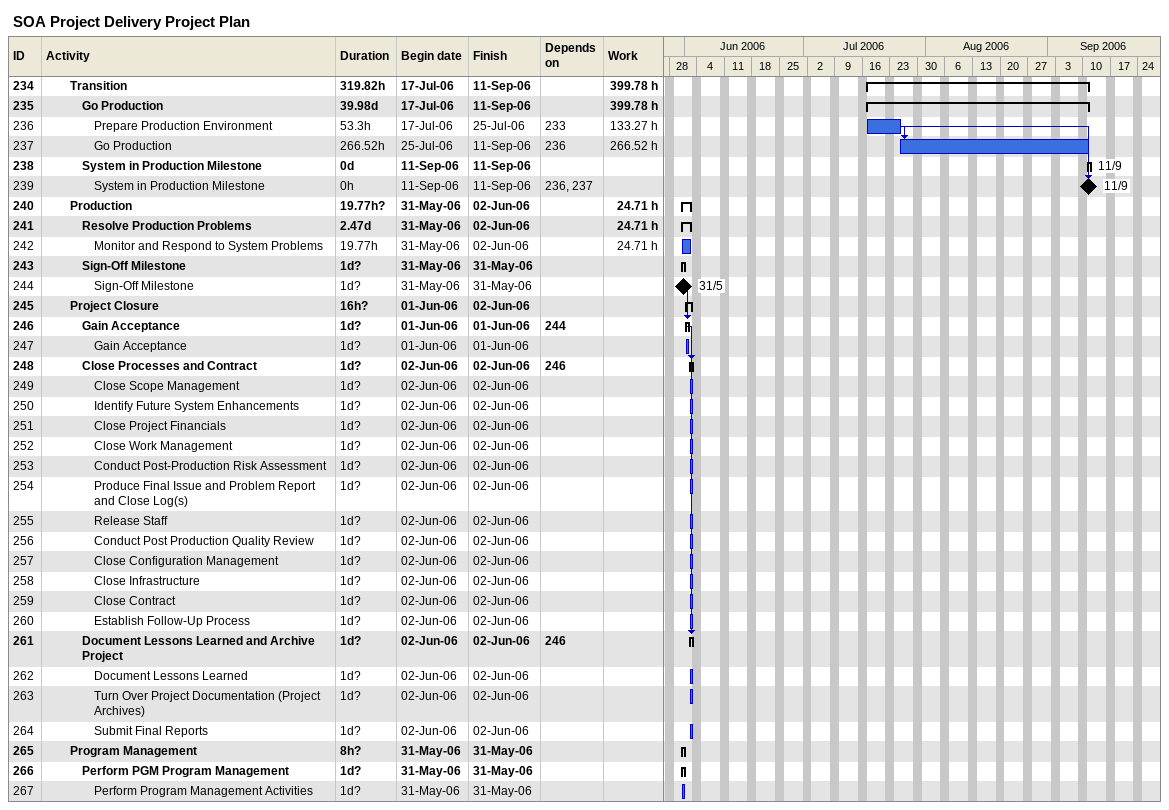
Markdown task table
SOA Project Delivery Project Plan

| ID | Level | Task | Duration | Start | Finish | Predecessors | Work (h) |
|---|---|---|---|---|---|---|---|
| 234 | 3 | **Transition** | 319.82h | 2006-07-17 | 2006-09-11 |  | 399.78 |
| 235 | 4 | **Go Production** | 39.98d | 2006-07-17 | 2006-09-11 |  | 399.78 |
| 236 | 5 | Prepare Production Environment | 53.3h | 2006-07-17 | 2006-07-25 | 233 | 133.27 |
| 237 | 5 | Go Production | 266.52h | 2006-07-25 | 2006-09-11 | 236 | 266.52 |
| 238 | 4 | **System in Production Milestone** | 0d | 2006-09-11 | 2006-09-11 |  |  |
| 239 | 5 | System in Production Milestone | 0h | 2006-09-11 | 2006-09-11 | 236, 237 |  |
| 240 | 3 | **Production** | 19.77h? | 2006-05-31 | 2006-06-02 |  | 24.71 |
| 241 | 4 | **Resolve Production Problems** | 2.47d | 2006-05-31 | 2006-06-02 |  | 24.71 |
| 242 | 5 | Monitor and Respond to System Problems | 19.77h | 2006-05-31 | 2006-06-02 |  | 24.71 |
| 243 | 4 | **Sign-Off Milestone** | 1d? | 2006-05-31 | 2006-05-31 |  |  |
| 244 | 5 | Sign-Off Milestone | 1d? | 2006-05-31 | 2006-05-31 |  |  |
| 245 | 3 | **Project Closure** | 16h? | 2006-06-01 | 2006-06-02 |  |  |
| 246 | 4 | **Gain Acceptance** | 1d? | 2006-06-01 | 2006-06-01 | 244 |  |
| 247 | 5 | Gain Acceptance | 1d? | 2006-06-01 | 2006-06-01 |  |  |
| 248 | 4 | **Close Processes and Contract** | 1d? | 2006-06-02 | 2006-06-02 | 246 |  |
| 249 | 5 | Close Scope Management | 1d? | 2006-06-02 | 2006-06-02 |  |  |
| 250 | 5 | Identify Future System Enhancements | 1d? | 2006-06-02 | 2006-06-02 |  |  |
| 251 | 5 | Close Project Financials | 1d? | 2006-06-02 | 2006-06-02 |  |  |
| 252 | 5 | Close Work Management | 1d? | 2006-06-02 | 2006-06-02 |  |  |
| 253 | 5 | Conduct Post-Production Risk Assessment | 1d? | 2006-06-02 | 2006-06-02 |  |  |
| 254 | 5 | Produce Final Issue and Problem Report and Close Log(s) | 1d? | 2006-06-02 | 2006-06-02 |  |  |
| 255 | 5 | Release Staff | 1d? | 2006-06-02 | 2006-06-02 |  |  |
| 256 | 5 | Conduct Post Production Quality Review | 1d? | 2006-06-02 | 2006-06-02 |  |  |
| 257 | 5 | Close Configuration Management | 1d? | 2006-06-02 | 2006-06-02 |  |  |
| 258 | 5 | Close Infrastructure | 1d? | 2006-06-02 | 2006-06-02 |  |  |
| 259 | 5 | Close Contract | 1d? | 2006-06-02 | 2006-06-02 |  |  |
| 260 | 5 | Establish Follow-Up Process | 1d? | 2006-06-02 | 2006-06-02 |  |  |
| 261 | 4 | **Document Lessons Learned and Archive Project** | 1d? | 2006-06-02 | 2006-06-02 | 246 |  |
| 262 | 5 | Document Lessons Learned | 1d? | 2006-06-02 | 2006-06-02 |  |  |
| 263 | 5 | Turn Over Project Documentation (Project Archives) | 1d? | 2006-06-02 | 2006-06-02 |  |  |
| 264 | 5 | Submit Final Reports | 1d? | 2006-06-02 | 2006-06-02 |  |  |
| 265 | 3 | **Program Management** | 8h? | 2006-05-31 | 2006-05-31 |  |  |
| 266 | 4 | **Perform PGM Program Management** | 1d? | 2006-05-31 | 2006-05-31 |  |  |
| 267 | 5 | Perform Program Management Activities | 1d? | 2006-05-31 | 2006-05-31 |  |  |
